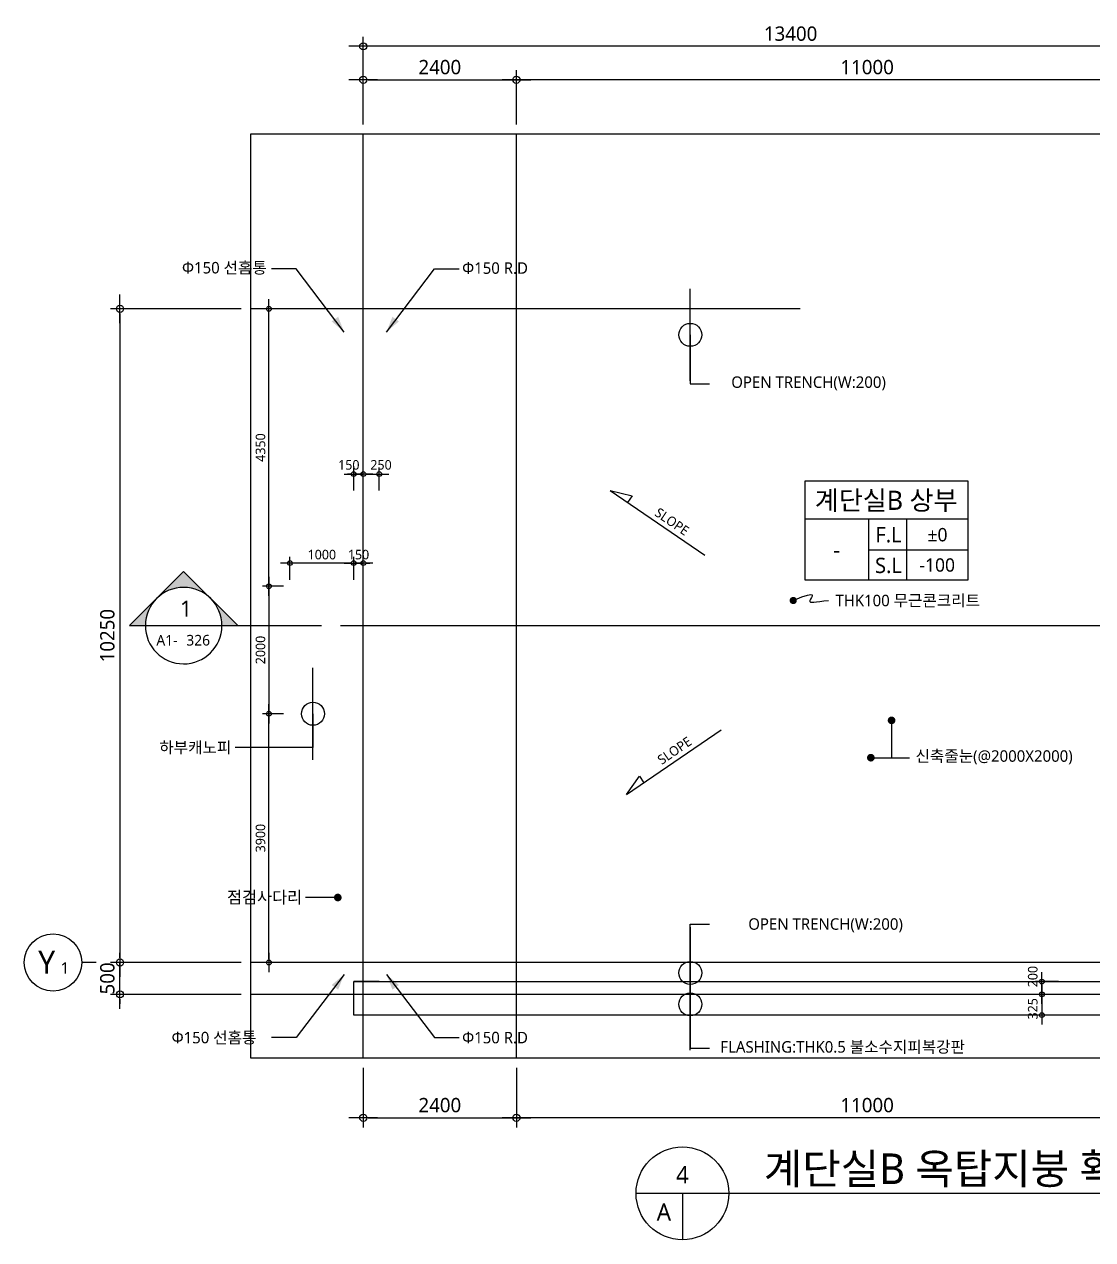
# Model space of a CAD drawing. Header units: millimetres. Extents: x 81033 to 452328, y -17390 to 42241.
# Drawn here: x 230279 to 247031, y 1386 to 20446 of the extents above; entities that cross this region are included whole.
import ezdxf
from ezdxf.enums import TextEntityAlignment as Align

# ---------------------------------------------------------------- set-up
doc = ezdxf.new("R2010")
doc.units = ezdxf.units.MM
doc.header["$LTSCALE"] = 100
doc.header["$MEASUREMENT"] = 0
doc.header["$PDSIZE"] = -10
doc.linetypes.add('CEN', pattern=[62, 60, -1, 0, -1])
doc.layers.get('0').update_dxf_attribs({"linetype": 'CONTINUOUS'})
doc.layers.get('Defpoints').update_dxf_attribs({"color": 171, "linetype": 'CONTINUOUS'})
for name, color, linetype in [('CEN(ST)', 1, 'CEN'), ('LED', 7, 'CONTINUOUS'), ('NDIM', 7, 'CONTINUOUS'), ('SASAC 도면번호', 6, 'CONTINUOUS'), ('SYM', 7, 'CONTINUOUS'), ('SYM(AXIS)', 7, 'CONTINUOUS'), ('TEXT', 3, 'CONTINUOUS'), ('TEXT(AXIS)', 2, 'CONTINUOUS'), ('TEXT(MIN)', 7, 'CONTINUOUS'), ('TEXT(노트)', 7, 'CONTINUOUS'), ('TEXT(실명)', 3, 'CONTINUOUS'), ('TEXT-기입', 6, 'CONTINUOUS'), ('TITLE', 7, 'CONTINUOUS')]:
    doc.layers.add(name, color=color, linetype=linetype)
doc.styles.add('CGS', font='cgse', dxfattribs={"bigfont": 'cgs'})
doc.styles.add('나눔바른고딕', font='NanumBarunGothic.ttf')
doc.dimstyles.new('NDIM 1200', dxfattribs={"dimscale": 75, "dimtxt": 3, "dimasz": 1, "dimexe": 2, "dimexo": 2, "dimgap": 1, "dimtad": 1, "dimdec": 0, "dimdsep": 46, "dimtxsty": 'CGS', "dimblk": 'DOT0', "dimcen": 1, "dimdle": 8, "dimclrd": 256, "dimclre": 256, "dimclrt": 256, "dimadec": 0, "dimazin": 0, "dimtfac": 1, "dimtdec": 0, "dimtix": 1, "dimtmove": 2, "dimatfit": 3, "dimldrblk": 'DOT0', "dimfxl": 1, "dimtolj": 1, "dimtzin": 0, "dimlwd": -1, "dimlwe": -1, "dimarcsym": 0})

# ---------------------------------------------------------------- blocks, each defined once
blk = doc.blocks.new('DOT0')
blk.add_line((-3, 0), (3, 0))
at = {"color": 6}
blk.add_circle((0, 0), 0.75, dxfattribs=at)
blk = doc.blocks.new('*D169')
at = {"layer": 'Defpoints', "color": 0, "ltscale": 0.4, "transparency": 16777216}
for p in [(235594.6195034087, 20100.90619892917), (235594.6195034087, 18725.90619892917), (248994.6195034161, 18725.90619892917)]:
    blk.add_point(p, dxfattribs=at)
at = {"layer": 'NDIM', "ltscale": 0.4, "transparency": 16777216}
for p, q in [((235594.6195034087, 18875.90619892917), (235594.6195034087, 20250.90619892917)), ((248994.6195034161, 18875.90619892917), (248994.6195034161, 20250.90619892917)), ((248919.6195034161, 20100.90619892917), (235669.6195034087, 20100.90619892917))]:
    blk.add_line(p, q, dxfattribs=at)
at = {"layer": 'NDIM', "ltscale": 0.4, "transparency": 16777216, "xscale": 75, "yscale": 75, "zscale": 75, "rotation": 180}
blk.add_blockref('DOT0', (235594.6195034087, 20100.90619892917), dxfattribs=at)
at = {"layer": 'NDIM', "ltscale": 0.4, "transparency": 16777216, "xscale": 75, "yscale": 75, "zscale": 75}
blk.add_blockref('DOT0', (248994.6195034161, 20100.90619892917), dxfattribs=at)
at = {"layer": 'NDIM', "ltscale": 0.4, "transparency": 16777216, "insert": (242294.6195034124, 20298.23629601655), "char_height": 225, "attachment_point": 5, "style": '나눔바른고딕'}
blk.add_mtext('\\A1;13400', dxfattribs=at)
blk = doc.blocks.new('*D170')
at = {"layer": 'Defpoints', "color": 0, "ltscale": 0.4, "transparency": 16777216}
for p in [(237994.6195034161, 19575.90619892917), (237994.6195034161, 18725.90619892917), (248994.6195034161, 18725.90619892916)]:
    blk.add_point(p, dxfattribs=at)
at = {"layer": 'NDIM', "ltscale": 0.4, "transparency": 16777216}
for p, q in [((237994.6195034161, 18875.90619892917), (237994.6195034161, 19725.90619892917)), ((248994.6195034161, 18875.90619892916), (248994.6195034161, 19725.90619892917)), ((248919.6195034161, 19575.90619892917), (238069.6195034161, 19575.90619892917))]:
    blk.add_line(p, q, dxfattribs=at)
at = {"layer": 'NDIM', "ltscale": 0.4, "transparency": 16777216, "xscale": 75, "yscale": 75, "zscale": 75, "rotation": 180}
blk.add_blockref('DOT0', (237994.6195034161, 19575.90619892917), dxfattribs=at)
at = {"layer": 'NDIM', "ltscale": 0.4, "transparency": 16777216, "xscale": 75, "yscale": 75, "zscale": 75}
blk.add_blockref('DOT0', (248994.6195034161, 19575.90619892917), dxfattribs=at)
at = {"layer": 'NDIM', "ltscale": 0.4, "transparency": 16777216, "insert": (243494.6195034161, 19773.08026272945), "char_height": 225, "attachment_point": 5, "style": '나눔바른고딕'}
blk.add_mtext('\\A1;11000', dxfattribs=at)
blk = doc.blocks.new('A$C2F20087E')
at = {"layer": 'SYM(AXIS)'}
blk.add_line((600.0000756429507, -3.89362685382e-05), (600.0000756434165, 299.9999610639643), dxfattribs=at)
blk.add_circle((600.0000756429507, 899.9999610637316), 600, dxfattribs=at)
blk = doc.blocks.new('*D174')
at = {"layer": 'Defpoints', "color": 0, "ltscale": 0.4, "transparency": 16777216}
for p in [(233828.6734408233, 15983.30938165356), (231779.3837722633, 5733.309381654815), (233828.6734408234, 5733.309381654815)]:
    blk.add_point(p, dxfattribs=at)
at = {"layer": 'NDIM', "ltscale": 0.4, "transparency": 16777216}
for p, q in [((233678.6734408233, 15983.30938165356), (231629.3837722633, 15983.30938165356)), ((231779.3837722633, 15908.30938165356), (231779.3837722633, 5808.309381654815)), ((233678.6734408234, 5733.309381654815), (231629.3837722633, 5733.309381654815))]:
    blk.add_line(p, q, dxfattribs=at)
at = {"layer": 'NDIM', "ltscale": 0.4, "transparency": 16777216, "xscale": 75, "yscale": 75, "zscale": 75}
for p, rotation in [((231779.3837722633, 15983.30938165356), 90), ((231779.3837722633, 5733.309381654815), 270)]:
    blk.add_blockref('DOT0', p, dxfattribs=dict(at, rotation=rotation))
at = {"layer": 'NDIM', "ltscale": 0.4, "transparency": 16777216, "insert": (231582.2097084629, 10858.30938165412), "char_height": 225, "attachment_point": 5, "rotation": 90, "style": '나눔바른고딕'}
blk.add_mtext('\\A1;10250', dxfattribs=at)
blk = doc.blocks.new('*D175')
at = {"layer": 'Defpoints', "color": 0, "ltscale": 0.4, "transparency": 16777216}
for p in [(231779.3837722633, 5733.309381654815), (233828.6734408234, 5733.309381654815), (233828.6734408234, 5233.309381655281)]:
    blk.add_point(p, dxfattribs=at)
at = {"layer": 'NDIM', "ltscale": 0.4, "transparency": 16777216}
for p, q in [((233678.6734408234, 5733.309381654815), (231629.3837722633, 5733.309381654815)), ((231779.3837722633, 5808.309381654815), (231779.3837722633, 5883.309381654815)), ((231779.3837722633, 5233.309381655281), (231779.3837722633, 5733.309381654815)), ((233678.6734408234, 5233.309381655281), (231629.3837722633, 5233.309381655281)), ((231779.3837722633, 5158.309381655281), (231779.3837722633, 5083.309381655281))]:
    blk.add_line(p, q, dxfattribs=at)
at = {"layer": 'NDIM', "ltscale": 0.4, "transparency": 16777216, "xscale": 75, "yscale": 75, "zscale": 75}
for p, rotation in [((231779.3837722633, 5733.309381654815), 270), ((231779.3837722633, 5233.309381655281), 90)]:
    blk.add_blockref('DOT0', p, dxfattribs=dict(at, rotation=rotation))
at = {"layer": 'NDIM', "ltscale": 0.4, "transparency": 16777216, "insert": (231582.2097084629, 5483.309381654981), "char_height": 225, "attachment_point": 5, "rotation": 90, "style": '나눔바른고딕'}
blk.add_mtext('\\A1;500', dxfattribs=at)
blk = doc.blocks.new('*D181')
at = {"layer": 'Defpoints', "color": 0, "ltscale": 0.4, "transparency": 16777216}
for p in [(237994.6195034161, 4233.309381665778), (248994.6195034161, 4233.309381665775), (237994.6195034161, 3297.56017611557)]:
    blk.add_point(p, dxfattribs=at)
at = {"layer": 'NDIM', "ltscale": 0.4, "transparency": 16777216}
for p, q in [((237994.6195034161, 4083.309381665778), (237994.6195034161, 3147.56017611557)), ((248994.6195034161, 4083.309381665775), (248994.6195034161, 3147.56017611557)), ((248919.6195034161, 3297.56017611557), (238069.6195034161, 3297.56017611557))]:
    blk.add_line(p, q, dxfattribs=at)
at = {"layer": 'NDIM', "ltscale": 0.4, "transparency": 16777216, "xscale": 75, "yscale": 75, "zscale": 75, "rotation": 180}
blk.add_blockref('DOT0', (237994.6195034161, 3297.56017611557), dxfattribs=at)
at = {"layer": 'NDIM', "ltscale": 0.4, "transparency": 16777216, "xscale": 75, "yscale": 75, "zscale": 75}
blk.add_blockref('DOT0', (248994.6195034161, 3297.56017611557), dxfattribs=at)
at = {"layer": 'NDIM', "ltscale": 0.4, "transparency": 16777216, "insert": (243494.6195034161, 3494.734239915848), "char_height": 225, "attachment_point": 5, "style": '나눔바른고딕'}
blk.add_mtext('\\A1;11000', dxfattribs=at)
blk = doc.blocks.new('*D672')
at = {"layer": 'Defpoints', "color": 0, "ltscale": 0.4, "transparency": 16777216}
for p in [(235594.6195034088, 4233.309381666113), (237994.6195034236, 4233.309381665669), (237994.6195034236, 3297.56017611557)]:
    blk.add_point(p, dxfattribs=at)
at = {"layer": 'NDIM', "ltscale": 0.4, "transparency": 16777216}
for p, q in [((235594.6195034088, 4083.309381666113), (235594.6195034088, 3147.56017611557)), ((237994.6195034236, 4083.309381665669), (237994.6195034236, 3147.56017611557)), ((235669.6195034088, 3297.56017611557), (237919.6195034236, 3297.56017611557))]:
    blk.add_line(p, q, dxfattribs=at)
at = {"layer": 'NDIM', "ltscale": 0.4, "transparency": 16777216, "xscale": 75, "yscale": 75, "zscale": 75, "rotation": 180}
blk.add_blockref('DOT0', (235594.6195034088, 3297.56017611557), dxfattribs=at)
at = {"layer": 'NDIM', "ltscale": 0.4, "transparency": 16777216, "xscale": 75, "yscale": 75, "zscale": 75}
blk.add_blockref('DOT0', (237994.6195034236, 3297.56017611557), dxfattribs=at)
at = {"layer": 'NDIM', "ltscale": 0.4, "transparency": 16777216, "insert": (236794.6195034162, 3494.734239915848), "char_height": 225, "attachment_point": 5, "style": '나눔바른고딕'}
blk.add_mtext('\\A1;2400', dxfattribs=at)
blk = doc.blocks.new('*D674')
at = {"layer": 'Defpoints', "color": 0, "ltscale": 0.4, "transparency": 16777216}
for p in [(237994.6195034161, 19575.90619892917), (235594.6195034087, 18725.90619892917), (237994.6195034161, 18725.90619892917)]:
    blk.add_point(p, dxfattribs=at)
at = {"layer": 'NDIM', "ltscale": 0.4, "transparency": 16777216}
for p, q in [((235594.6195034087, 18875.90619892917), (235594.6195034087, 19725.90619892917)), ((237994.6195034161, 18875.90619892917), (237994.6195034161, 19725.90619892917)), ((235669.6195034087, 19575.90619892917), (237919.6195034161, 19575.90619892917))]:
    blk.add_line(p, q, dxfattribs=at)
at = {"layer": 'NDIM', "ltscale": 0.4, "transparency": 16777216, "xscale": 75, "yscale": 75, "zscale": 75, "rotation": 180}
blk.add_blockref('DOT0', (235594.6195034087, 19575.90619892917), dxfattribs=at)
at = {"layer": 'NDIM', "ltscale": 0.4, "transparency": 16777216, "xscale": 75, "yscale": 75, "zscale": 75}
blk.add_blockref('DOT0', (237994.6195034161, 19575.90619892917), dxfattribs=at)
at = {"layer": 'NDIM', "ltscale": 0.4, "transparency": 16777216, "insert": (236794.6195034124, 19773.08026272945), "char_height": 225, "attachment_point": 5, "style": '나눔바른고딕'}
blk.add_mtext('\\A1;2400', dxfattribs=at)
blk = doc.blocks.new('*D675')
at = {"layer": 'Defpoints', "color": 0, "ltscale": 0.4, "transparency": 16777216}
for p in [(234444.6195034087, 11997.10834183444), (234444.6195034087, 11633.30938164801), (235444.6195034012, 11633.30938164801)]:
    blk.add_point(p, dxfattribs=at)
at = {"layer": 'NDIM', "ltscale": 0.4, "transparency": 16777216}
for p, q in [((234444.6195034087, 11733.30938164801), (234444.6195034087, 12097.10834183444)), ((235444.6195034012, 11733.30938164801), (235444.6195034012, 12097.10834183444)), ((235394.6195034012, 11997.10834183444), (234494.6195034087, 11997.10834183444))]:
    blk.add_line(p, q, dxfattribs=at)
at = {"layer": 'NDIM', "ltscale": 0.4, "transparency": 16777216, "xscale": 50, "yscale": 50, "zscale": 50, "rotation": 180}
blk.add_blockref('DOT0', (234444.6195034087, 11997.10834183444), dxfattribs=at)
at = {"layer": 'NDIM', "ltscale": 0.4, "transparency": 16777216, "xscale": 50, "yscale": 50, "zscale": 50}
blk.add_blockref('DOT0', (235444.6195034012, 11997.10834183444), dxfattribs=at)
at = {"layer": 'NDIM', "ltscale": 0.4, "transparency": 16777216, "insert": (234944.6195034049, 12128.55771770129), "char_height": 150, "attachment_point": 5, "style": '나눔바른고딕'}
blk.add_mtext('\\A1;1000', dxfattribs=at)
blk = doc.blocks.new('*D676')
at = {"layer": 'Defpoints', "color": 0, "ltscale": 0.4, "transparency": 16777216}
for p in [(235444.6195034012, 11997.10834183444), (235444.6195034012, 11633.30938164801), (235594.6195034088, 11633.30938164801)]:
    blk.add_point(p, dxfattribs=at)
at = {"layer": 'NDIM', "ltscale": 0.4, "transparency": 16777216}
for p, q in [((235444.6195034012, 11733.30938164801), (235444.6195034012, 12097.10834183444)), ((235594.6195034088, 11733.30938164801), (235594.6195034088, 12097.10834183444)), ((235394.6195034012, 11997.10834183444), (235344.6195034012, 11997.10834183444)), ((235594.6195034088, 11997.10834183444), (235444.6195034012, 11997.10834183444)), ((235644.6195034088, 11997.10834183444), (235694.6195034088, 11997.10834183444))]:
    blk.add_line(p, q, dxfattribs=at)
at = {"layer": 'NDIM', "ltscale": 0.4, "transparency": 16777216, "xscale": 50, "yscale": 50, "zscale": 50}
blk.add_blockref('DOT0', (235444.6195034012, 11997.10834183444), dxfattribs=at)
at = {"layer": 'NDIM', "ltscale": 0.4, "transparency": 16777216, "xscale": 50, "yscale": 50, "zscale": 50, "rotation": 180}
blk.add_blockref('DOT0', (235594.6195034088, 11997.10834183444), dxfattribs=at)
at = {"layer": 'NDIM', "ltscale": 0.4, "transparency": 16777216, "insert": (235519.619503405, 12128.55771770129), "char_height": 150, "attachment_point": 5, "style": '나눔바른고딕'}
blk.add_mtext('\\A1;150', dxfattribs=at)
blk = doc.blocks.new('*D677')
at = {"layer": 'Defpoints', "color": 0, "ltscale": 0.4, "transparency": 16777216}
for p in [(234444.6195034088, 11633.30938164937), (234114.2388167494, 9633.309381649367), (234444.6195034088, 9633.309381649367)]:
    blk.add_point(p, dxfattribs=at)
at = {"layer": 'NDIM', "ltscale": 0.4, "transparency": 16777216}
for p, q in [((234344.6195034088, 11633.30938164937), (234014.2388167494, 11633.30938164937)), ((234114.2388167494, 11583.30938164937), (234114.2388167494, 9683.309381649367)), ((234344.6195034088, 9633.309381649367), (234014.2388167494, 9633.309381649367))]:
    blk.add_line(p, q, dxfattribs=at)
at = {"layer": 'NDIM', "ltscale": 0.4, "transparency": 16777216, "xscale": 50, "yscale": 50, "zscale": 50}
for p, rotation in [((234114.2388167494, 11633.30938164937), 90), ((234114.2388167494, 9633.309381649367), 270)]:
    blk.add_blockref('DOT0', p, dxfattribs=dict(at, rotation=rotation))
at = {"layer": 'NDIM', "ltscale": 0.4, "transparency": 16777216, "insert": (233982.7894408825, 10633.3093816493), "char_height": 150, "attachment_point": 5, "rotation": 90, "style": '나눔바른고딕'}
blk.add_mtext('\\A1;2000', dxfattribs=at)
blk = doc.blocks.new('*D678')
at = {"layer": 'Defpoints', "color": 0, "ltscale": 0.4, "transparency": 16777216}
for p in [(234114.2388167494, 9633.309381649367), (234444.6195034088, 9633.309381649367), (234444.6195034088, 5733.309381655419)]:
    blk.add_point(p, dxfattribs=at)
at = {"layer": 'NDIM', "ltscale": 0.4, "transparency": 16777216}
for p, q in [((234344.6195034088, 9633.309381649367), (234014.2388167494, 9633.309381649367)), ((234114.2388167494, 5783.309381655419), (234114.2388167494, 9583.309381649367)), ((234344.6195034088, 5733.309381655419), (234014.2388167494, 5733.309381655419))]:
    blk.add_line(p, q, dxfattribs=at)
at = {"layer": 'NDIM', "ltscale": 0.4, "transparency": 16777216, "xscale": 50, "yscale": 50, "zscale": 50}
for p, rotation in [((234114.2388167494, 9633.309381649367), 90), ((234114.2388167494, 5733.309381655419), 270)]:
    blk.add_blockref('DOT0', p, dxfattribs=dict(at, rotation=rotation))
at = {"layer": 'NDIM', "ltscale": 0.4, "transparency": 16777216, "insert": (233982.6854186911, 7683.309381652325), "char_height": 150, "attachment_point": 5, "rotation": 90, "style": '나눔바른고딕'}
blk.add_mtext('\\A1;3900', dxfattribs=at)
blk = doc.blocks.new('*D679')
at = {"layer": 'Defpoints', "color": 0, "ltscale": 0.4, "transparency": 16777216}
for p in [(234114.2388167495, 15983.30938165356), (234444.6195034088, 15983.30938165356), (234444.6195034088, 11633.30938164667)]:
    blk.add_point(p, dxfattribs=at)
at = {"layer": 'NDIM', "ltscale": 0.4, "transparency": 16777216}
for p, q in [((234344.6195034088, 15983.30938165356), (234014.2388167495, 15983.30938165356)), ((234114.2388167495, 11683.30938164667), (234114.2388167495, 15933.30938165356)), ((234344.6195034088, 11633.30938164667), (234014.2388167495, 11633.30938164667))]:
    blk.add_line(p, q, dxfattribs=at)
at = {"layer": 'NDIM', "ltscale": 0.4, "transparency": 16777216, "xscale": 50, "yscale": 50, "zscale": 50}
for p, rotation in [((234114.2388167495, 15983.30938165356), 90), ((234114.2388167495, 11633.30938164667), 270)]:
    blk.add_blockref('DOT0', p, dxfattribs=dict(at, rotation=rotation))
at = {"layer": 'NDIM', "ltscale": 0.4, "transparency": 16777216, "insert": (233982.6854186911, 13808.30938165004), "char_height": 150, "attachment_point": 5, "rotation": 90, "style": '나눔바른고딕'}
blk.add_mtext('\\A1;4350', dxfattribs=at)
blk = doc.blocks.new('A$C002E7D50')
at = {"layer": 'SYM'}
for p, q in [((7199.996416074922, 0.002042405074462295), (-0.003583925077691674, 0.002042405190877616)), ((7199.996416074922, 0.002042405074462295), (5877.640195914544, 498.791519333492)), ((5877.640195914544, 498.791519333492), (5877.640195908723, 0.002042408217675984))]:
    blk.add_line(p, q, dxfattribs=at)
blk = doc.blocks.new('A$C51E23882')
at = {"layer": 'TITLE'}
blk.add_lwpolyline([(8499.999789714813, 0.0003660598304122686), (-0.0002102851867675781, 0.0003660598304122686), (-0.0002102851867675781, 5200.00036605983), (8499.999789714813, 5200.00036605983)], close=True, dxfattribs=at)
for points in [[(8499.999789714813, 3200.00036605983), (-0.0002102851867675781, 3200.00036605983)], [(3299.999789714813, 3200.00036605983), (3299.999789714813, 0.0003660598304122686)], [(5299.999789714813, 3200.00036605983), (5299.999789714813, 0.0003660598304122686)], [(3299.999789714813, 1600.00036605983), (8499.999789714813, 1600.00036605983)]]:
    blk.add_lwpolyline(points, dxfattribs=at)
at = {"layer": 'TITLE', "style": '나눔바른고딕'}
for s, p in [('F.L', (4351.586016923189, 2378.060856556986)), ('S.L', (4351.586016923189, 778.0608565569855))]:
    blk.add_text(s, height=800, dxfattribs=at).set_placement(p, align=Align.MIDDLE)
blk = doc.blocks.new('*D683')
at = {"layer": 'Defpoints', "color": 0, "ltscale": 0.4, "transparency": 16777216}
for p in [(235844.6195034087, 13393.18987580776), (235594.6195034138, 13033.30938166389), (235844.6195034087, 13033.30938166389)]:
    blk.add_point(p, dxfattribs=at)
at = {"layer": 'NDIM', "ltscale": 0.4, "transparency": 16777216}
for p, q in [((235594.6195034138, 13133.30938166389), (235594.6195034138, 13493.18987580776)), ((235644.6195034138, 13393.18987580776), (235794.6195034087, 13393.18987580776)), ((235844.6195034087, 13133.30938166389), (235844.6195034087, 13493.18987580776))]:
    blk.add_line(p, q, dxfattribs=at)
at = {"layer": 'NDIM', "ltscale": 0.4, "transparency": 16777216, "xscale": 50, "yscale": 50, "zscale": 50, "rotation": 180}
blk.add_blockref('DOT0', (235594.6195034138, 13393.18987580776), dxfattribs=at)
at = {"layer": 'NDIM', "ltscale": 0.4, "transparency": 16777216, "xscale": 50, "yscale": 50, "zscale": 50}
blk.add_blockref('DOT0', (235844.6195034087, 13393.18987580776), dxfattribs=at)
at = {"layer": 'NDIM', "ltscale": 0.4, "transparency": 16777216, "insert": (235872.607185462, 13535.92888752368), "char_height": 150, "attachment_point": 5, "style": '나눔바른고딕'}
blk.add_mtext('\\A1;250', dxfattribs=at)
blk = doc.blocks.new('*D684')
at = {"layer": 'Defpoints', "color": 0, "ltscale": 0.4, "transparency": 16777216}
for p in [(235444.6195034038, 13393.18987580776), (235444.6195034038, 13033.30938166389), (235594.6195034138, 13033.30938166389)]:
    blk.add_point(p, dxfattribs=at)
at = {"layer": 'NDIM', "ltscale": 0.4, "transparency": 16777216}
for p, q in [((235394.6195034038, 13393.18987580776), (235344.6195034038, 13393.18987580776)), ((235444.6195034038, 13133.30938166389), (235444.6195034038, 13493.18987580776)), ((235594.6195034138, 13393.18987580776), (235444.6195034038, 13393.18987580776)), ((235594.6195034138, 13133.30938166389), (235594.6195034138, 13493.18987580776)), ((235644.6195034138, 13393.18987580776), (235694.6195034138, 13393.18987580776))]:
    blk.add_line(p, q, dxfattribs=at)
at = {"layer": 'NDIM', "ltscale": 0.4, "transparency": 16777216, "xscale": 50, "yscale": 50, "zscale": 50}
blk.add_blockref('DOT0', (235444.6195034038, 13393.18987580776), dxfattribs=at)
at = {"layer": 'NDIM', "ltscale": 0.4, "transparency": 16777216, "xscale": 50, "yscale": 50, "zscale": 50, "rotation": 180}
blk.add_blockref('DOT0', (235594.6195034138, 13393.18987580776), dxfattribs=at)
at = {"layer": 'NDIM', "ltscale": 0.4, "transparency": 16777216, "insert": (235367.6333030812, 13535.92888752368), "char_height": 150, "attachment_point": 5, "style": '나눔바른고딕'}
blk.add_mtext('\\A1;150', dxfattribs=at)
blk = doc.blocks.new('*D689')
at = {"layer": 'Defpoints', "color": 0, "ltscale": 0.4, "transparency": 16777216}
for p in [(246234.739009276, 5433.309381658325), (246594.6195034162, 5433.309381658325), (246594.6195034162, 5233.309381654716)]:
    blk.add_point(p, dxfattribs=at)
at = {"layer": 'NDIM', "ltscale": 0.4, "transparency": 16777216}
for p, q in [((246494.6195034162, 5433.309381658325), (246134.739009276, 5433.309381658325)), ((246234.739009276, 5283.309381654716), (246234.739009276, 5383.309381658325)), ((246494.6195034162, 5233.309381654716), (246134.739009276, 5233.309381654716))]:
    blk.add_line(p, q, dxfattribs=at)
at = {"layer": 'NDIM', "ltscale": 0.4, "transparency": 16777216, "xscale": 50, "yscale": 50, "zscale": 50}
for p, rotation in [((246234.739009276, 5433.309381658325), 90), ((246234.739009276, 5233.309381654716), 270)]:
    blk.add_blockref('DOT0', p, dxfattribs=dict(at, rotation=rotation))
at = {"layer": 'NDIM', "ltscale": 0.4, "transparency": 16777216, "insert": (246091.9999975563, 5511.297063702909), "char_height": 150, "attachment_point": 5, "rotation": 90, "style": '나눔바른고딕'}
blk.add_mtext('\\A1;200', dxfattribs=at)
blk = doc.blocks.new('*D690')
at = {"layer": 'Defpoints', "color": 0, "ltscale": 0.4, "transparency": 16777216}
for p in [(246594.6195034162, 5233.309381654716), (246234.739009276, 4908.309381654954), (246594.6195034162, 4908.309381654954)]:
    blk.add_point(p, dxfattribs=at)
at = {"layer": 'NDIM', "ltscale": 0.4, "transparency": 16777216}
for p, q in [((246494.6195034162, 5233.309381654716), (246134.739009276, 5233.309381654716)), ((246234.739009276, 5183.309381654716), (246234.739009276, 4958.309381654954)), ((246494.6195034162, 4908.309381654954), (246134.739009276, 4908.309381654954))]:
    blk.add_line(p, q, dxfattribs=at)
at = {"layer": 'NDIM', "ltscale": 0.4, "transparency": 16777216, "xscale": 50, "yscale": 50, "zscale": 50}
for p, rotation in [((246234.739009276, 5233.309381654716), 90), ((246234.739009276, 4908.309381654954), 270)]:
    blk.add_blockref('DOT0', p, dxfattribs=dict(at, rotation=rotation))
at = {"layer": 'NDIM', "ltscale": 0.4, "transparency": 16777216, "insert": (246091.9999975563, 5006.323181322153), "char_height": 150, "attachment_point": 5, "rotation": 90, "style": '나눔바른고딕'}
blk.add_mtext('\\A1;325', dxfattribs=at)
blk = doc.blocks.new('GHYY')
at = {"layer": 'SYM'}
h = blk.add_hatch(color=256, dxfattribs=at)
h.paths.add_polyline_path([(84619.1307581073, 12080.55478522924), (84194.86668939595, 11656.29071652095, -0.4142135623728912), (85043.3948268198, 11656.29071652097)])
h.paths.add_polyline_path([(84194.86668939595, 11656.29071652095), (83770.60262067732, 11232.02664780566), (84019.13075810787, 11232.02664780567, -0.1989123673810371)])
h.paths.add_polyline_path([(85043.3948268198, 11656.29071652067, -0.1989123673809161), (85219.13075810787, 11232.02664780569), (85467.65889553899, 11232.02664780541)])
for p, q in [((83770.60262067732, 11232.02664780566), (84619.13075810786, 12080.55478522924)), ((85467.65889553842, 11232.0266478057), (84619.13075810786, 12080.55478522924)), ((83770.60262067732, 11232.02664780566), (84019.13075810787, 11232.02664780567)), ((84019.13075810787, 11232.02664780567), (85219.13075810787, 11232.02664780569)), ((85219.13075810787, 11232.02664780569), (86778.97589879541, 11232.02664781271)), ((87078.97589879541, 11232.02664781272), (87378.97589879541, 11232.02664780574))]:
    blk.add_line(p, q, dxfattribs=at)
blk.add_arc((84619.13075810787, 11232.02664780568), 600.0000000002001, 0, 359.5642893188578, dxfattribs=at)

msp = doc.modelspace()

# ---------------------------------------------------------------- linework, layer by layer
at = {"layer": 'LED'}
for points in [[(235294.7514468627, 15619.73795531889), (234541.9418470012, 16611.35981781235), (234155.5549750039, 16611.35981781235)], [(235294.7514468627, 5546.880807988681), (234541.9418470012, 4555.258945495226), (234155.5549750039, 4555.258945495226)]]:
    msp.add_lwpolyline(points, dxfattribs=at)
for points in [[(235294.7514468627, 15619.73795531889), (235098.706356232, 15786.98798502436), (235200.4763808706, 15859.56802418282)], [(235294.7514468627, 5546.880807988681), (235098.706356232, 5379.630778283216), (235200.4763808706, 5307.050739124753)]]:
    msp.add_solid(points, dxfattribs=at)
at = {"layer": 'SYM'}
for p, q in [((239871.550450937, 2113.01161630304), (250697.1241980057, 2113.01161630304)), ((240598.8231782097, 2113.01161630304), (240598.8231782097, 1385.738889030381))]:
    msp.add_line(p, q, dxfattribs=at)
msp.add_circle((240598.8231782097, 2113.01161630304), 727.2727272727274, dxfattribs=at)

# ---------------------------------------------------------------- block references
at = {"xscale": 0.75, "yscale": 0.75, "zscale": 0.75, "rotation": 89.99999999999932}
msp.add_blockref('A$C2F20087E', (231404.383743056, 5283.3093249226), dxfattribs=at)

# ---------------------------------------------------------------- texts
at = {"layer": 'TEXT', "style": '나눔바른고딕'}
msp.add_text('1', height=250, dxfattribs=at).set_placement((232721.9328274832, 11158.8249600374))
for s, p in [('A1-', (232350.4223078669, 10703.41499858286)), ('326', (232819.3236626864, 10703.53274112873))]:
    msp.add_text(s, height=166.6666666666667, rotation=359.9999999999988, dxfattribs=at).set_placement(p)
msp.add_text('계단실B 옥탑지붕 확대 평면도', height=480, dxfattribs=at).set_placement((249997.6873620471, 2498.466161757347), align=Align.MIDDLE_RIGHT)
for s, p in [('4', (240598.8231782097, 2403.920707225068)), ('A', (240307.9140873011, 1822.102525389953))]:
    msp.add_text(s, height=270, dxfattribs=at).set_placement(p, align=Align.MIDDLE)
at = {"layer": 'TEXT(AXIS)', "style": '나눔바른고딕'}
for s, height, p in [('Y', 360, (230630.6523621465, 5736.297532859811)), ('1', 180, (230915.0777501691, 5646.313224940364))]:
    msp.add_text(s, height=height, dxfattribs=at).set_placement(p, align=Align.MIDDLE)
at = {"layer": 'TEXT(MIN)', "style": '나눔바른고딕'}
for s, p in [('Φ150 선홈통', (234081.5760877483, 16628.83554596769)), ('Φ150 선홈통', (233918.6020500806, 4555.258945495226)), ('FLASHING:THK0.5 불소수지피복강판', (245028.6650620687, 4409.145737526494))]:
    msp.add_text(s, height=180, dxfattribs=at).set_placement(p, align=Align.MIDDLE_RIGHT)
for s, p in [('Φ150 R.D', (237144.8622906871, 16623.34317426172)), ('하부캐노피', (232396.3148441727, 9104.798046118209)), ('Φ150 R.D', (237144.8622906871, 4555.258945495226))]:
    msp.add_text(s, height=180, dxfattribs=at).set_placement(p, align=Align.MIDDLE_LEFT)
at = {"layer": 'TEXT(노트)', "style": '나눔바른고딕'}
msp.add_text('점검사다리', height=187.5, dxfattribs=at).set_placement((234634.6844585624, 6755.416370294915), align=Align.MIDDLE_RIGHT)

# ---------------------------------------------------------------- dimensions: what is measured, and where the dimension line sits
at = {"layer": 'NDIM', "ltscale": 0.4}
for base, p1, p2, angle, override, picture, middle in [((235594.6195034087, 20100.90619892917), (248994.6195034161, 18725.90619892917), (235594.6195034087, 18725.90619892917), 180, {"dimtxsty": '나눔바른고딕'}, '*D169', (242294.6195034124, 20298.23629601655)), ((237994.6195034161, 19575.90619892917), (235594.6195034087, 18725.90619892917), (237994.6195034161, 18725.90619892917), 7.016709298534877e-15, {"dimtxsty": '나눔바른고딕'}, '*D674', (236794.6195034124, 19773.08026272945)), ((237994.6195034161, 19575.90619892917), (248994.6195034161, 18725.90619892916), (237994.6195034161, 18725.90619892917), 180, {"dimtxsty": '나눔바른고딕'}, '*D170', (243494.6195034161, 19773.08026272945)), ((231779.3837722633, 5733.309381654815), (233828.6734408232, 15983.30938165355), (233828.6734408232, 5733.309381654813), 270, {"dimtxsty": '나눔바른고딕'}, '*D174', (231582.2097084629, 10858.30938165412)), ((234114.2388167495, 15983.30938165356), (234444.6195034087, 11633.30938164666), (234444.6195034087, 15983.30938165355), 89.99999999999928, {"dimscale": 50, "dimtxsty": '나눔바른고딕'}, '*D679', (233982.6854186911, 13808.30938165004)), ((234114.2388167494, 9633.309381649367), (234444.6195034087, 11633.30938164936), (234444.6195034087, 9633.309381649364), 270, {"dimscale": 50, "dimtxsty": '나눔바른고딕'}, '*D677', (233982.7894408825, 10633.3093816493)), ((234114.2388167494, 9633.309381649367), (234444.6195034086, 5733.309381655417), (234444.6195034087, 9633.309381649364), 90.00000000000001, {"dimscale": 50, "dimtxsty": '나눔바른고딕'}, '*D678', (233982.6854186911, 7683.309381652325)), ((231779.3837722633, 5733.309381654815), (233828.6734408233, 5233.309381655279), (233828.6734408232, 5733.309381654813), 90, {"dimtxsty": '나눔바른고딕'}, '*D175', (231582.2097084629, 5483.309381654981)), ((237994.6195034161, 3297.56017611557), (248994.6195034161, 4233.309381665775), (237994.6195034161, 4233.309381665778), 180, {"dimtxsty": '나눔바른고딕'}, '*D181', (243494.6195034161, 3494.734239915848))]:
    dim = msp.add_linear_dim(base=base, p1=p1, p2=p2, angle=angle, dimstyle='NDIM 1200', override=override, dxfattribs=at)
    dim.commit()
    dim.dimension.update_dxf_attribs({"geometry": picture, "text_midpoint": middle})
dim = msp.add_linear_dim(base=(237994.6195034236, 3297.56017611557), p1=(235594.6195034088, 4233.309381666113), p2=(237994.6195034236, 4233.309381665669), dimstyle='NDIM 1200', override={"dimtxsty": '나눔바른고딕'}, dxfattribs=at)
dim.commit()
dim.dimension.update_dxf_attribs({"geometry": '*D672', "text_midpoint": (236794.6195034162, 3494.734239915848)})

# ---------------------------------------------------------------- leaders
at = {"layer": 'NDIM', "ltscale": 10000}
for points, override in [([(234805.6321884432, 9633.584098527826), (234805.6321884432, 9104.798046118209), (233585.9653888383, 9104.798046118209)], {"dimscale": 120, "dimasz": 2, "dimtad": 0}), ([(235194.9634669208, 6751.964623890744), (234689.5911910568, 6751.964623890744)], {"dimscale": 120, "dimasz": 1, "dimgap": 1, "dimtad": 0, "dimldrblk": 'Dot'})]:
    msp.add_leader(points, dimstyle='NDIM 1200', override=override, dxfattribs=at)

# ---------------------------------------------------------------- wipeouts: each hides what was drawn before it
at = {"ltscale": 10000}
msp.add_wipeout([(249669.6195034161, 15733.309381653089), (249669.6195034161, 16258.30938165402), (253269.61950334162, 16258.30938165402), (253269.61950334162, 9808.309381654944), (249669.6195034161, 9808.309381654944), (249669.6195034161, 4908.309381654952), (235444.6195034161, 4908.309381654952), (235444.61950342264, 5433.309381659452), (249144.6195034161, 5433.309381659448), (249144.6195034161, 10333.309381654017), (252744.6195033416, 10333.309381654017), (252744.6195033416, 15733.309381653089)], dxfattribs=at).dxf.layer = 'SASAC 도면번호'

# ---------------------------------------------------------------- next in the draw order: linework, layer by layer
msp.add_lwpolyline([(249669.6195034161, 15733.30938165309), (249669.6195034161, 16258.30938165402), (253269.6195033416, 16258.30938165402), (253269.6195033416, 9808.309381654952), (249669.6195034161, 9808.309381654952), (249669.6195034161, 4908.309381654952), (235444.6195034161, 4908.309381654952), (235444.6195034226, 5433.309381659454), (249144.6195034161, 5433.309381659448), (249144.6195034161, 10333.30938165402), (252744.6195033416, 10333.30938165402), (252744.6195033416, 15733.30938165309)], close=True, dxfattribs=at)
msp.add_lwpolyline([(235844.6195034087, 5433.309381654486), (235444.6195034152, 5433.309381659454)], dxfattribs=at)
at = {"layer": 'CEN(ST)', "ltscale": 10000}
for p, q in [((235594.6195034088, 4233.30938166714), (235594.6195034088, 18725.90619893054)), ((237994.6195034161, 4233.309381665775), (237994.6195034161, 18725.90619892918)), ((242444.6195034161, 15983.30938165355), (233828.6734408233, 15983.30938165355)), ((254402.671171484, 5733.309381659897), (233828.6734408233, 5733.309381655279)), ((254402.671171484, 5233.309381659897), (233828.6734408233, 5233.309381655279))]:
    msp.add_line(p, q, dxfattribs=at)
at = {"layer": 'Defpoints'}
msp.add_line((235537.3246682483, 11016.18980388638), (252965.0644751619, 11016.18980387072), dxfattribs=at)
at = {"layer": 'Defpoints', "ltscale": 10000}
msp.add_lwpolyline([(233828.6734408233, 18725.90619892918), (254402.671171484, 18725.90619892918), (254402.671171484, 4233.309381665775), (233828.6734408233, 4233.309381665775)], close=True, dxfattribs=at)
at = {"layer": 'LED'}
for points in [[(235957.2514468627, 15619.73795531889), (236710.0610467242, 16611.35981781235), (237096.4479187214, 16611.35981781235)], [(242335.6142458767, 11409.80537421582), (242469.5116728761, 11465.63335834965), (242558.2559905759, 11495.74805297876), (242609.9573464933, 11504.99774492255), (242632.7258881457, 11498.23072100037), (242634.6717630505, 11480.29526803162), (242623.905118725, 11456.03967283567), (242608.5361026866, 11430.3122222319), (242596.6748624526, 11407.96120303967), (242595.0361634054, 11392.81401609317), (242604.7532423869, 11384.61451828573), (242625.563954104, 11382.08568052545), (242657.2061532634, 11383.95047372046), (242699.4176945721, 11388.93186877889), (242751.9364327369, 11395.75283660884), (242814.5002224646, 11403.13634811845), (242886.8469184622, 11409.80537421582)], [(235957.2514468627, 5546.880807988681), (236710.0610467242, 4555.258945495226), (237096.4479187214, 4555.258945495226)]]:
    msp.add_lwpolyline(points, dxfattribs=at)
at = {"layer": 'LED', "const_width": 56.25}
msp.add_lwpolyline([(242335.6142458767, 11437.93037421582, -1), (242335.6142458767, 11381.68037421582, -1)], format="xyb", close=True, dxfattribs=at)
at = {"layer": 'LED'}
for points in [[(235957.2514468627, 15619.73795531889), (236153.2965374933, 15786.98798502436), (236051.5265128547, 15859.56802418282)], [(235957.2514468627, 5546.880807988681), (236153.2965374933, 5379.630778283216), (236051.5265128547, 5307.050739124753)]]:
    msp.add_solid(points, dxfattribs=at)

# ---------------------------------------------------------------- next in the draw order: block references
for p, xscale, yscale, zscale, rotation in [((240951.9930121481, 12118.71081473376), -0.2499999999999999, 0.2499999999999999, 0.2499999999999999, 325.6236292448635), ((241208.4051820589, 9382.575711596495), -0.25, 0.25, 0.25, 34.37637075513589)]:
    msp.add_blockref('A$C002E7D50', p, dxfattribs=dict(xscale=xscale, yscale=yscale, zscale=zscale, rotation=rotation))
at = {"xscale": 0.3, "yscale": 0.3, "zscale": 0.3}
msp.add_blockref('A$C51E23882', (242523.6640532851, 11726.48362439824), dxfattribs=at)
msp.add_blockref('GHYY', (148158.3487694529, -215.8368439193582))

# ---------------------------------------------------------------- next in the draw order: texts
at = {"layer": 'TEXT(MIN)', "style": '나눔바른고딕'}
for s, p in [('OPEN TRENCH(W:200)', (243789.0763597561, 14834.34835258658)), ('THK100 무근콘크리트', (245265.288680615, 11409.49277210203)), ('OPEN TRENCH(W:200)', (244055.4787398948, 6336.095849141911))]:
    msp.add_text(s, height=180, dxfattribs=at).set_placement(p, align=Align.MIDDLE_RIGHT)
for rotation, p in [(325.6236292454906, (240192.4103655465, 12813.49416352717)), (34.37637075445021, (240231.4213738278, 8890.508870184829))]:
    msp.add_text('SLOPE', height=150, rotation=rotation, dxfattribs=at).set_placement(p, align=Align.MIDDLE_LEFT)
msp.add_text('신축줄눈(@2000X2000)', height=180, dxfattribs=at).set_placement((244253.1394894236, 8970.7780790732), align=Align.MIDDLE_LEFT)
at = {"layer": 'TEXT(실명)', "style": '나눔바른고딕'}
msp.add_text('계단실B 상부', height=300, dxfattribs=at).set_placement((243792.9573017292, 12984.72250563432), align=Align.MIDDLE)
at = {"layer": 'TEXT-기입', "style": '나눔바른고딕'}
msp.add_text('±0', height=210, dxfattribs=at).set_placement((244598.2679814458, 12441.97484726542), align=Align.MIDDLE)
for s, height, p in [('-', 270, (243018.6639901996, 12206.48373421619)), ('-100', 210, (244593.6639901996, 11966.48373421619))]:
    msp.add_text(s, height=height, dxfattribs=at).set_placement(p, align=Align.MIDDLE_CENTER)

# ---------------------------------------------------------------- next in the draw order: dimensions: what is measured, and where the dimension line sits
at = {"layer": 'NDIM', "ltscale": 0.4}
for base, p1, p2, angle, picture, middle in [((235444.6195034038, 13393.18987580776), (235594.6195034138, 13033.30938166389), (235444.6195034038, 13033.30938166389), 180, '*D684', (235367.6333030812, 13535.92888752368)), ((246234.739009276, 5433.309381658325), (246594.6195034161, 5233.309381654714), (246594.6195034161, 5433.309381658323), 90, '*D689', (246091.9999975563, 5511.297063702909)), ((246234.739009276, 4908.309381654954), (246594.6195034161, 5233.309381654714), (246594.6195034161, 4908.309381654952), 270, '*D690', (246091.9999975563, 5006.323181322153))]:
    dim = msp.add_linear_dim(base=base, p1=p1, p2=p2, angle=angle, dimstyle='NDIM 1200', override={"dimscale": 50, "dimtxsty": '나눔바른고딕'}, dxfattribs=at)
    dim.commit()
    dim.dimension.update_dxf_attribs({"geometry": picture, "text_midpoint": middle, "dimtype": 160})
dim = msp.add_linear_dim(base=(235844.6195034087, 13393.18987580776), p1=(235594.6195034138, 13033.30938166389), p2=(235844.6195034087, 13033.30938166389), dimstyle='NDIM 1200', override={"dimscale": 50, "dimtxsty": '나눔바른고딕'}, dxfattribs=at)
dim.commit()
dim.dimension.update_dxf_attribs({"geometry": '*D683', "text_midpoint": (235872.607185462, 13535.92888752368), "dimtype": 160})
for base, p1, p2, picture, middle in [((234444.6195034087, 11997.10834183444), (235444.6195034012, 11633.30938164801), (234444.6195034087, 11633.30938164801), '*D675', (234944.6195034049, 12128.55771770129)), ((235444.6195034012, 11997.10834183444), (235594.6195034088, 11633.30938164801), (235444.6195034012, 11633.30938164801), '*D676', (235519.619503405, 12128.55771770129))]:
    dim = msp.add_linear_dim(base=base, p1=p1, p2=p2, angle=180, dimstyle='NDIM 1200', override={"dimscale": 50, "dimtxsty": '나눔바른고딕'}, dxfattribs=at)
    dim.commit()
    dim.dimension.update_dxf_attribs({"geometry": picture, "text_midpoint": middle})

# ---------------------------------------------------------------- next in the draw order: leaders
at = {"layer": 'NDIM', "ltscale": 10000}
for points, override in [([(240721.5993519072, 15575.82068820484), (240721.5993519072, 14808.6340668723), (241021.5993519072, 14808.6340668723)], {"dimscale": 120, "dimasz": 2, "dimtad": 0}), ([(243877.6881195754, 9529.688824997305), (243877.6881195754, 8944.102554112673), (244158.5321669132, 8944.102554112695)], {"dimscale": 120, "dimasz": 1, "dimgap": 1, "dimtad": 0, "dimldrblk": 'Dot'}), ([(243553.0369110741, 8944.102554112673), (244158.5321669132, 8944.102554112695)], {"dimscale": 120, "dimasz": 1, "dimgap": 1, "dimtad": 0, "dimldrblk": 'Dot'}), ([(240721.5993519072, 5568.909227809367), (240721.5993519072, 6336.095849141908), (241021.5993519072, 6336.095849141908)], {"dimscale": 120, "dimasz": 2, "dimtad": 0}), ([(240721.5993519072, 5076.746040230137), (240721.5993519072, 4388.923823518177), (241021.5993519072, 4388.923823518177)], {"dimscale": 120, "dimasz": 2, "dimtad": 0})]:
    msp.add_leader(points, dimstyle='NDIM 1200', override=override, dxfattribs=at)

doc.saveas('drawing.dxf')
